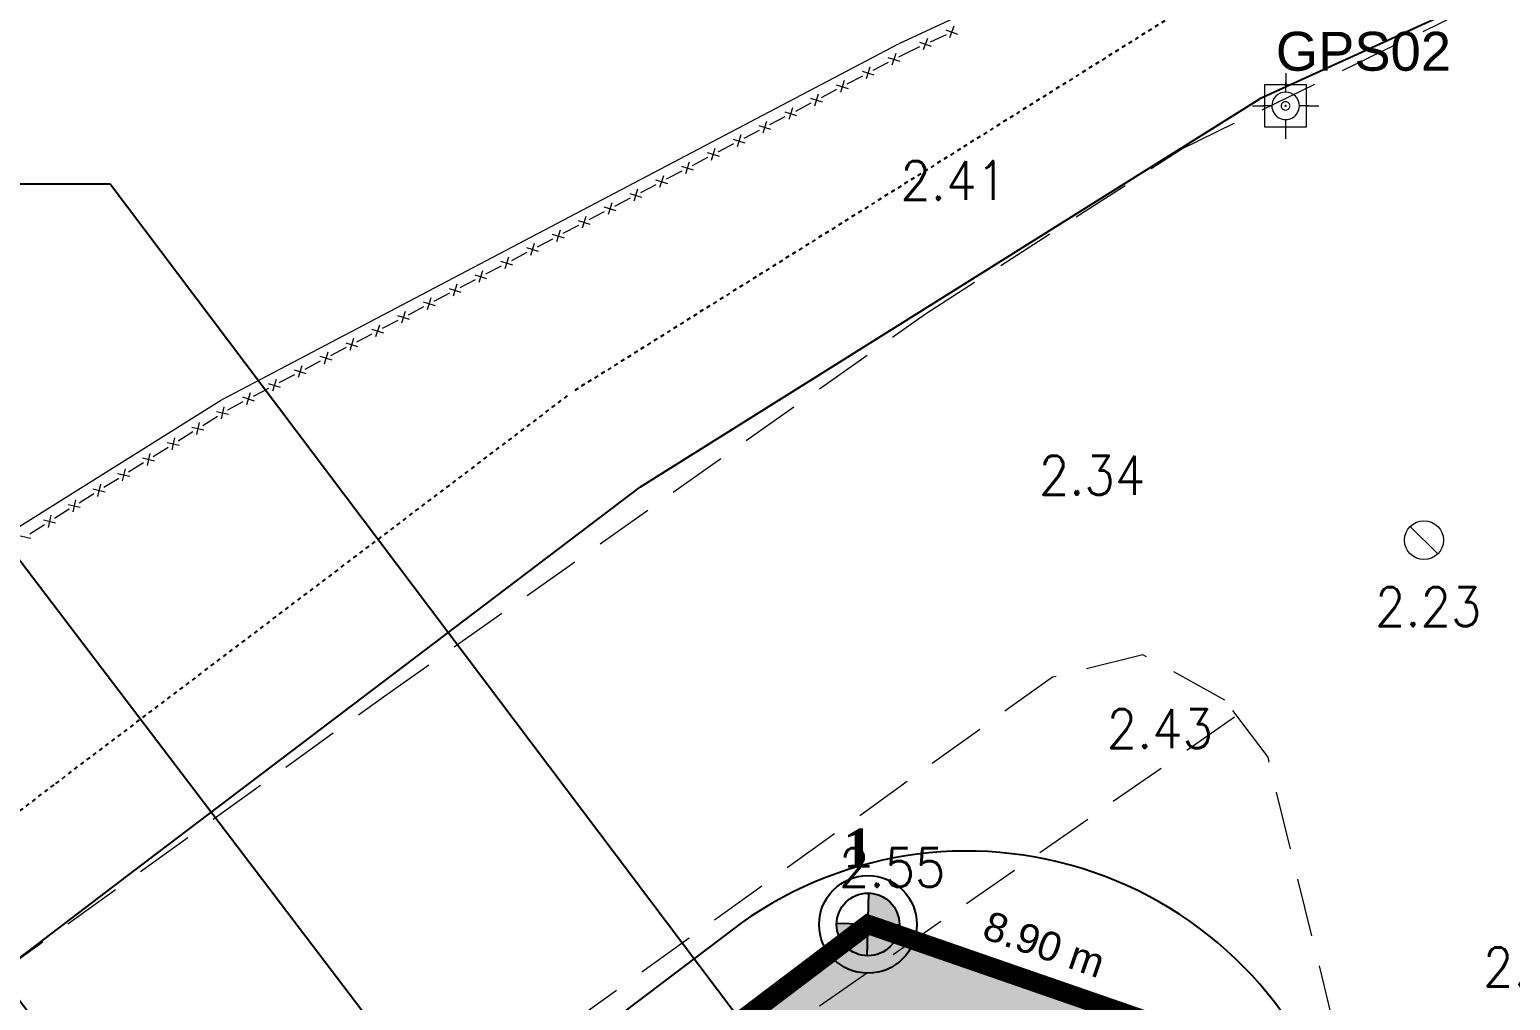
# Model space of a CAD drawing. Header units: millimetres. Extents: x 583747 to 596192, y 2304962 to 2309584.
# Drawn here: x 595647.15 to 595685.22, y 2307339.69 to 2307364.66 of the extents above; entities that cross this region are included whole.
import ezdxf
from ezdxf.enums import TextEntityAlignment as Align
from ezdxf.xclip import XClip

# ---------------------------------------------------------------- set-up
doc = ezdxf.new("R2010")
doc.units = ezdxf.units.MM
for name, pattern in [('DASH', [0.35, 0.25, -0.1]), ('DASHDOT', [1, 0.5, -0.25, 0, -0.25]), ('HIDDEN', [0.375, 0.25, -0.125]), ('{Long Duong}', [2.3, 1.5, -0.8]), ('{qui hoach}', [1.3, 0, -1.3])]:
    doc.linetypes.add(name, pattern=pattern)
doc.layers.get('DEFPOINTS').update_dxf_attribs({"color": 5})
for name, color, linetype in [('A-PLOT LINE', 6, 'DASHDOT'), ('AFP-KERB-LINE', 2, 'Continuous'), ('K2', 2, 'Continuous')]:
    doc.layers.add(name, color=color, linetype=linetype)
for name, color, linetype, lineweight in [('bo dat CXCL', 92, 'Continuous', 18), ('Code Cao do', 7, 'Continuous', 0), ('Duong RG Thua', 7, 'Continuous', 0), ('Ghi chu nha', 7, 'Continuous', 0), ('Ghi chu SH diem do cao', 7, 'Continuous', 0), ('hatch', 45, 'Continuous', 5), ('KT-Chu viet', 255, 'Continuous', 20), ('KT-DV', 7, 'Continuous', 0), ('KT-DV2', 7, 'Continuous', 15), ('KT-NEN', 250, 'Continuous', 0), ('KT-Net thay', 7, 'Continuous', 20), ('Level 15', 7, 'Continuous', 0), ('Level 63', 7, 'Continuous', 0), ('Long Duong_ Phan Cach chat lieu rair mat', 7, 'Continuous', 0), ('moc', 7, 'Continuous', 0)]:
    doc.layers.add(name, color=color, linetype=linetype, lineweight=lineweight)
doc.styles.get("Standard").update_dxf_attribs({"font": 'arial.ttf'})
doc.styles.add('Style-.VnArial', font='')
doc.styles.add('Style-STANDARD', font='STANDARD.shx')
doc.styles.get('Style-.VnArial').set_extended_font_data('.VnArial')
doc.dimstyles.new('ISO-25', dxfattribs={"dimtxt": 2.5, "dimasz": 2.5, "dimexe": 1.25, "dimexo": 0.625, "dimtad": 1, "dimtxsty": 'Standard', "dimcen": 2.5, "dimadec": 0, "dimazin": 0, "dimtfac": 1, "dimtmove": 0, "dimatfit": 3, "dimfxl": 1, "dimarcsym": 0})

# ---------------------------------------------------------------- blocks, each defined once
blk = doc.blocks.new('KV1_2')
at = {"layer": 'Ghi chu SH diem do cao', "color": 1, "linetype": 'Continuous', "lineweight": 0}
for p, q in [((0, 12.25), (0, 7.07)), ((-7.07, 0), (-11.78, 0)), ((11.78, 0), (7.07, 0)), ((0, -7.07), (0, -12.25))]:
    blk.add_line(p, q, dxfattribs=at)
for start, end in [(0, 180), (180, 0)]:
    blk.add_arc((0, 0), 7.07, start, end, dxfattribs=at)
blk.add_point((0, 0), dxfattribs=at)
blk = doc.blocks.new('*U31')
at = {"layer": 'Level 63', "linetype": 'Continuous', "lineweight": 0}
for points in [[(-5, 18.3), (-6.6, 24.3, 1), (6.4, -23.9), (4.8, -17.9, -1)], [(-6.3, 0.2, 1), (6.2, 0.2, 1)]]:
    blk.add_hatch(color=7, dxfattribs=at).paths.add_polyline_path(points)
at = {"layer": 'Level 63', "color": 7, "linetype": 'Continuous', "lineweight": 13}
for p, q in [((1.3, 166.1), (1.3, 106.1)), ((-106, 106.1), (-106, -105.7)), ((105.8, 106.1), (-106, 106.1)), ((105.8, -105.7), (105.8, 106.1)), ((-167.3, 0.2), (-106, 0.2)), ((105.8, 0.2), (167.1, 0.2)), ((-106, -105.7), (105.8, -105.7)), ((-0.1, -105.7), (-0.1, -165.7))]:
    blk.add_line(p, q, dxfattribs=at)
blk = doc.blocks.new('*U32')
at = {"layer": 'Level 63', "linetype": 'Continuous', "lineweight": 0, "extrusion": (0, 0, -1)}
blk.add_hatch(color=7, dxfattribs=at).paths.add_polyline_path([(5, 18.3), (6.6, 24.3, 1), (-6.4, -23.9), (-4.8, -17.9, -1)])
at = {"layer": 'Level 63', "color": 7, "linetype": 'Continuous', "lineweight": 13}
blk.add_blockref('*U31', (0, 0), dxfattribs=at)
blk = doc.blocks.new('wwww1')
at = {"layer": 'Duong RG Thua', "color": 3, "lineweight": 0}
for p, q in [((595669.335, 2307364.352), (595677.09, 2307367.955)), ((595651.935, 2307355.196), (595669.322, 2307364.346)), ((595634.114, 2307344.031), (595651.915, 2307355.185))]:
    blk.add_line(p, q, dxfattribs=at)
at = {"layer": 'Duong RG Thua', "color": 7, "linetype": 'Continuous', "lineweight": 0}
for p, q in [((595670.538, 2307364.705), (595670.837, 2307364.595)), ((595670.743, 2307364.799), (595670.633, 2307364.501)), ((595669.462, 2307364.08), (595669.87, 2307364.27)), ((595669.858, 2307364.389), (595670.157, 2307364.279)), ((595670.062, 2307364.483), (595669.953, 2307364.185)), ((595670.142, 2307364.396), (595670.55, 2307364.586)), ((595669.048, 2307363.99), (595669.352, 2307363.895)), ((595669.247, 2307364.095), (595669.152, 2307363.791)), ((595669.331, 2307364.011), (595669.462, 2307364.08)), ((595668.003, 2307363.313), (595668.402, 2307363.522)), ((595668.384, 2307363.641), (595668.688, 2307363.546)), ((595668.584, 2307363.745), (595668.489, 2307363.441)), ((595668.667, 2307363.662), (595669.065, 2307363.872)), ((595667.34, 2307362.963), (595667.738, 2307363.173)), ((595667.72, 2307363.292), (595668.024, 2307363.197)), ((595667.92, 2307363.396), (595667.825, 2307363.092)), ((595666.676, 2307362.614), (595667.074, 2307362.824)), ((595667.057, 2307362.942), (595667.361, 2307362.847)), ((595667.256, 2307363.047), (595667.161, 2307362.743)), ((595666.012, 2307362.265), (595666.41, 2307362.474)), ((595666.393, 2307362.593), (595666.697, 2307362.498)), ((595666.592, 2307362.698), (595666.498, 2307362.394)), ((595665.265, 2307361.999), (595665.17, 2307361.695)), ((595665.349, 2307361.916), (595665.747, 2307362.125)), ((595665.729, 2307362.244), (595666.033, 2307362.149)), ((595665.929, 2307362.348), (595665.834, 2307362.044)), ((595664.601, 2307361.65), (595664.506, 2307361.346)), ((595664.685, 2307361.566), (595665.083, 2307361.776)), ((595665.066, 2307361.894), (595665.369, 2307361.8)), ((595663.938, 2307361.3), (595663.843, 2307360.997)), ((595664.021, 2307361.217), (595664.419, 2307361.427)), ((595664.402, 2307361.545), (595664.706, 2307361.45)), ((595663.074, 2307360.847), (595663.378, 2307360.752)), ((595663.274, 2307360.951), (595663.179, 2307360.647)), ((595663.357, 2307360.868), (595663.756, 2307361.077)), ((595663.738, 2307361.196), (595664.042, 2307361.101)), ((595662.411, 2307360.497), (595662.715, 2307360.403)), ((595662.61, 2307360.602), (595662.515, 2307360.298)), ((595662.694, 2307360.519), (595663.092, 2307360.728)), ((595661.747, 2307360.148), (595662.051, 2307360.053)), ((595661.946, 2307360.253), (595661.852, 2307359.949)), ((595662.03, 2307360.169), (595662.428, 2307360.379)), ((595661.083, 2307359.799), (595661.387, 2307359.704)), ((595661.283, 2307359.903), (595661.188, 2307359.6)), ((595661.366, 2307359.82), (595661.764, 2307360.03)), ((595660.039, 2307359.122), (595660.437, 2307359.331)), ((595660.42, 2307359.45), (595660.723, 2307359.355)), ((595660.619, 2307359.554), (595660.524, 2307359.25)), ((595660.703, 2307359.471), (595661.101, 2307359.68)), ((595659.375, 2307358.772), (595659.773, 2307358.982)), ((595659.756, 2307359.1), (595660.06, 2307359.006)), ((595659.955, 2307359.205), (595659.86, 2307358.901)), ((595658.711, 2307358.423), (595659.11, 2307358.633)), ((595659.092, 2307358.751), (595659.396, 2307358.656)), ((595659.292, 2307358.856), (595659.197, 2307358.552)), ((595658.048, 2307358.074), (595658.446, 2307358.283)), ((595658.428, 2307358.402), (595658.732, 2307358.307)), ((595658.628, 2307358.506), (595658.533, 2307358.202)), ((595657.3, 2307357.808), (595657.206, 2307357.504)), ((595657.384, 2307357.725), (595657.782, 2307357.934)), ((595657.765, 2307358.053), (595658.069, 2307357.958)), ((595657.964, 2307358.157), (595657.869, 2307357.853)), ((595656.637, 2307357.459), (595656.542, 2307357.155)), ((595656.72, 2307357.375), (595657.118, 2307357.585)), ((595657.101, 2307357.703), (595657.405, 2307357.608)), ((595655.973, 2307357.109), (595655.878, 2307356.805)), ((595656.057, 2307357.026), (595656.455, 2307357.236)), ((595656.437, 2307357.354), (595656.741, 2307357.259)), ((595655.11, 2307356.656), (595655.414, 2307356.561)), ((595655.309, 2307356.76), (595655.214, 2307356.456)), ((595655.393, 2307356.677), (595655.791, 2307356.886)), ((595655.774, 2307357.005), (595656.077, 2307356.91)), ((595654.446, 2307356.306), (595654.75, 2307356.211)), ((595654.646, 2307356.411), (595654.551, 2307356.107)), ((595654.729, 2307356.327), (595655.127, 2307356.537)), ((595653.782, 2307355.957), (595654.086, 2307355.862)), ((595653.982, 2307356.062), (595653.887, 2307355.758)), ((595654.065, 2307355.978), (595654.464, 2307356.188)), ((595653.119, 2307355.608), (595653.423, 2307355.513)), ((595653.318, 2307355.712), (595653.223, 2307355.408)), ((595653.402, 2307355.629), (595653.8, 2307355.839)), ((595652.074, 2307354.93), (595652.472, 2307355.14)), ((595652.455, 2307355.259), (595652.759, 2307355.164)), ((595652.654, 2307355.363), (595652.56, 2307355.059)), ((595652.738, 2307355.28), (595653.136, 2307355.489)), ((595651.433, 2307354.529), (595651.815, 2307354.768)), ((595651.788, 2307354.885), (595652.099, 2307354.813)), ((595651.979, 2307355.004), (595651.908, 2307354.694)), ((595652.069, 2307354.927), (595652.074, 2307354.93)), ((595650.798, 2307354.131), (595651.179, 2307354.37)), ((595651.153, 2307354.486), (595651.463, 2307354.415)), ((595651.344, 2307354.606), (595651.272, 2307354.296)), ((595650.517, 2307354.088), (595650.827, 2307354.017)), ((595650.708, 2307354.207), (595650.637, 2307353.897)), ((595649.882, 2307353.69), (595650.192, 2307353.618)), ((595650.073, 2307353.809), (595650.001, 2307353.499)), ((595650.162, 2307353.732), (595650.544, 2307353.971)), ((595649.246, 2307353.292), (595649.556, 2307353.22)), ((595649.437, 2307353.411), (595649.365, 2307353.101)), ((595649.527, 2307353.334), (595649.908, 2307353.573)), ((595648.611, 2307352.894), (595648.921, 2307352.822)), ((595648.802, 2307353.013), (595648.73, 2307352.703)), ((595648.891, 2307352.936), (595649.273, 2307353.175)), ((595647.975, 2307352.495), (595648.285, 2307352.424)), ((595648.166, 2307352.615), (595648.094, 2307352.304)), ((595648.256, 2307352.538), (595648.637, 2307352.777)), ((595647.34, 2307352.097), (595647.65, 2307352.025)), ((595647.531, 2307352.216), (595647.459, 2307351.906)), ((595647.62, 2307352.14), (595648.002, 2307352.378)), ((595646.985, 2307351.741), (595647.366, 2307351.98)), ((595646.704, 2307351.699), (595647.014, 2307351.627))]:
    blk.add_line(p, q, dxfattribs=at)
at = {"layer": 'Duong RG Thua', "color": 7, "lineweight": 0}
blk.add_line((595682.474, 2307351.931), (595683.181, 2307351.224), dxfattribs=at)
blk.add_circle((595682.828, 2307351.577), 0.5, dxfattribs=at)
at = {"layer": 'Long Duong_ Phan Cach chat lieu rair mat', "color": 4, "linetype": '{Long Duong}', "lineweight": 0}
for p, q in [((595676.602, 2307361.641), (595688.497, 2307367.437)), ((595670.015, 2307357.399), (595676.602, 2307361.641)), ((595656.018, 2307347.501), (595670.015, 2307357.399)), ((595675.604, 2307348.626), (595673.275, 2307348.049)), ((595677.712, 2307347.464), (595675.604, 2307348.626)), ((595673.275, 2307348.049), (595655.85, 2307335.529)), ((595625.564, 2307325.594), (595656.018, 2307347.501)), ((595678.819, 2307345.992), (595677.712, 2307347.464)), ((595655.967, 2307331.715), (595678.011, 2307347.066)), ((595680.497, 2307339.17), (595678.819, 2307345.992))]:
    blk.add_line(p, q, dxfattribs=at)
at = {"layer": 'Ghi chu SH diem do cao', "color": 1, "linetype": 'Continuous', "lineweight": 0, "xscale": 0.05, "yscale": 0.05, "zscale": 0.05, "rotation": 359.9972999999998}
blk.add_blockref('KV1_2', (595679.271, 2307362.747), dxfattribs=at)
at = {"layer": 'Level 63', "color": 7, "linetype": 'Continuous', "lineweight": 13, "ltscale": 0.01, "xscale": 0.0050890997707656, "yscale": 0.0050890997707656, "zscale": 0.0050890997707656}
blk.add_blockref('*U32', (595679.271, 2307362.746), dxfattribs=at)
at = {"layer": 'Code Cao do', "color": 6, "linetype": 'Continuous', "lineweight": 0, "style": 'Style-STANDARD'}
for s, p in [('2.41', (595669.369, 2307360.826)), ('2.34', (595672.928, 2307353.246)), ('2.23', (595681.569, 2307349.864)), ('2.43', (595674.671, 2307346.727)), ('2.31', (595684.345, 2307340.6))]:
    blk.add_text(s, height=1, rotation=359.9973, dxfattribs=at).set_placement(p, align=Align.MIDDLE_LEFT)
at = {"layer": 'Code Cao do', "color": 212, "linetype": 'Continuous', "lineweight": 0, "style": 'Style-STANDARD'}
blk.add_text('2.55', height=1, rotation=359.9973, dxfattribs=at).set_placement((595667.791, 2307343.156), align=Align.MIDDLE_LEFT)
at = {"layer": 'Ghi chu nha', "color": 7, "linetype": 'Continuous', "lineweight": 0, "style": 'Style-.VnArial'}
blk.add_text('GPS02', height=1, rotation=359.9973, dxfattribs=at).set_placement((595681.271, 2307364.151), align=Align.MIDDLE_CENTER)
blk = doc.blocks.new('Moc')
at = {"layer": 'moc', "linetype": '{qui hoach}', "lineweight": 0, "ltscale": 0.5}
h = blk.add_hatch(color=7, dxfattribs=at)
edge = h.paths.add_edge_path()
edge.add_arc((0, 0), 0.25, 0, 360)
blk = doc.blocks.new('hk')
at = {"layer": 'K2'}
h = blk.add_hatch(color=256, dxfattribs=at)
h.dxf.hatch_style = 1
h.paths.add_polyline_path([(-79.569, 95.738), (-79.569, 94.297), (-78.128, 94.297, 0.006031), (-78.128, 94.332, 0.407166)])
h.paths.add_polyline_path([(-79.569, 94.297), (-81.01, 94.297, 0.006031), (-81.01, 94.263, 0.407166), (-79.569, 92.856)])
for p, q in [((-79.569, 92.856), (-79.569, 95.738)), ((-78.128, 94.297), (-81.01, 94.297))]:
    blk.add_line(p, q, dxfattribs=at)
blk.add_circle((-79.569, 94.297), 1.441, dxfattribs=at)
blk = doc.blocks.new('NEN')
at = {"layer": 'Level 15', "color": 240, "linetype": 'DASH', "lineweight": 13, "ltscale": 5, "true_color": 0xed1f24, "const_width": 0.5, "flags": 128}
blk.add_lwpolyline([(595682.634, 2307317.629), (595677.108, 2307338.736), (595668.702, 2307341.648), (595657.199, 2307332.945), (595633.733, 2307315.075), (595610.101, 2307298.024, 0.685011), (595643.311, 2307173.379), (595664.098, 2307171.161), (595705.748, 2307172.441), (595712.065, 2307180.508), (595682.634, 2307317.629)], format="xyb", close=True, dxfattribs=at)
at = {"layer": 'hatch', "xscale": 0.56, "yscale": 0.56, "zscale": 0.56, "rotation": 358.6179139007246}
blk.add_blockref('hk', (595711.974, 2307287.782), dxfattribs=at)
at = {"layer": 'moc', "color": 7, "linetype": '{qui hoach}', "lineweight": 0, "ltscale": 0.5}
blk.add_blockref('Moc', (595668.702, 2307341.648), dxfattribs=at)
at = {"layer": 'moc', "color": 7, "linetype": 'Continuous', "lineweight": 0, "style": 'Style-.VnArial'}
blk.add_text('8.90 m', height=0.75, rotation=340.8906, dxfattribs=at).set_placement((595673.232, 2307341.137), align=Align.MIDDLE_CENTER)
at = {"layer": 'moc', "color": 7, "linetype": 'Continuous', "lineweight": 0, "insert": (595668.068, 2307343.607), "char_height": 1, "attachment_point": 4, "line_spacing_factor": 0.6, "style": 'Style-.VnArial'}
blk.add_mtext('\\f.VnTimeH|b1|i0|c00|p39;1', dxfattribs=at)
blk = doc.blocks.new('road')
at = {"layer": 'AFP-KERB-LINE'}
for p, q in [((3526925, 1342140), (3519506, 1334836)), ((3507963, 1320014), (3519506, 1334836)), ((3507963, 1320014), (3519506, 1334836)), ((3498970, 1306081), (3507963, 1320014)), ((3498970, 1306081), (3507963, 1320014)), ((3483130, 1281369), (3498970, 1306081)), ((3483130, 1281369), (3498970, 1306081))]:
    blk.add_line(p, q, dxfattribs=at)
blk.add_lwpolyline([(3611005, 1163389), (3611456, 1163638, 0.430766), (3615082, 1177713), (3541132, 1295305), (3530686, 1310379, 0.534164), (3514065, 1310106), (3507801, 1300401)], format="xyb", dxfattribs=at)
blk = doc.blocks.new('PLOT')
at = {"layer": 'A-PLOT LINE', "color": 251}
for p, q in [((3517261, 1336835), (3505514, 1321753)), ((3496449, 1307708), (3505442, 1321641)), ((3480604, 1282987), (3496444, 1307700))]:
    blk.add_line(p, q, dxfattribs=at)
blk = doc.blocks.new('DV')
at = {"layer": 'bo dat CXCL'}
h = blk.add_hatch(dxfattribs=at)
h.set_pattern_fill('GRASS', color=256, scale=20)
h.set_pattern_definition([(90, (-595062100.17, -2307132691.92), (-359.21, 359.21), [95.25, -623.17]), (45, (-595062100.17, -2307132691.9), (-359.21024484, 359.21024484), [95.25, -412.75]), (135, (-595062100.17, -2307132691.9), (-359.21024484, -359.21024484), [95.25, -412.75])])
edge = h.paths.add_edge_path()
edge.add_arc((605616, 194953), 10569, 18.1674, 128.8789, ccw=False)
edge.add_line((615659, 198249), (619291, 184317))
edge.add_line((619291, 184317), (619421, 184791))
edge.add_line((619421, 184791), (619624, 185204))
edge.add_line((619624, 185204), (620258, 185990))
edge.add_line((620258, 185990), (615008, 206044))
edge.add_line((615008, 206044), (606602, 208956))
edge.add_line((606602, 208956), (598982, 203181))
at = {"layer": 'AFP-KERB-LINE', "elevation": 0}
blk.add_lwpolyline([(620195, 186319), (615010, 206051), (606602, 208956), (593811, 199262)], dxfattribs=at)
at = {"layer": 'DEFPOINTS', "linetype": 'HIDDEN', "ltscale": 3000}
blk.add_circle((606602, 208956), 1256, dxfattribs=at)
at = {"layer": 'KT-DV2', "elevation": 0}
blk.add_lwpolyline([(598982, 203181, -0.524519), (615659, 198249), (619291, 184317), (619421, 184791), (619624, 185204), (620258, 185990), (615008, 206044), (606602, 208956)], format="xyb", close=True, dxfattribs=at)
ref = blk.add_blockref('PLOT', (-3147123, 179596, 0), dxfattribs=dict(rotation=340.0000000045929))
XClip(ref).set_block_clipping_path([(3437700.5976729654, 868981.9081885163), (3912891.8375199828, 1041937.3750337446), (3715693.8178756535, 1583734.481302836), (3240502.5780286361, 1410779.0144576086)])
at = {"layer": 'AFP-KERB-LINE'}
ref = blk.add_blockref('road', (-3147123, 179596, 0), dxfattribs=dict(at, rotation=340.0000000045929))
XClip(ref).set_block_clipping_path([(3424978.7776903473, 904726.3076186823), (3853099.8617473282, 1060549.6388383387), (3670662.8681027722, 1561791.1594749615), (3242541.7840457913, 1405967.828255306)])

msp = doc.modelspace()

# ---------------------------------------------------------------- block references
at = {"layer": 'KT-NEN', "lineweight": 0}
msp.add_blockref('wwww1', (0.167, -0.045, -0.002), dxfattribs=at)

# ---------------------------------------------------------------- next in the draw order: linework, layer by layer
at = {"layer": 'DEFPOINTS', "linetype": 'HIDDEN', "ltscale": 3000}
msp.add_circle((595668.702, 2307341.648), 1.256, dxfattribs=at)
msp.add_circle((595668.702, 2307341.648), 1.256, dxfattribs=at)
msp.add_circle((595668.702, 2307341.648), 1.256, dxfattribs=at)

# ---------------------------------------------------------------- next in the draw order: block references
at = {"layer": 'KT-DV', "xscale": 0.001, "yscale": 0.001, "zscale": 0.001}
msp.add_blockref('DV', (595062.1, 2307132.692), dxfattribs=at)
at = {"layer": 'KT-Net thay'}
msp.add_blockref('NEN', (0, 0), dxfattribs=at)

# ---------------------------------------------------------------- next in the draw order: leaders
at = {"layer": 'KT-Chu viet'}
for points, override in [([(595667.75, 2307336.101, 0), (595649.219, 2307360.687, 0), (595599.522, 2307360.687, 0)], {"dimasz": 2, "dimtad": 0, "dimzin": 0, "dimfxl": 4, "dimtfill": 1, "dimarcsym": 2}), ([(595659.375, 2307334.588, 0), (595643.066, 2307356.036, 0), (595599.418, 2307356.036, 0)], {"dimasz": 2, "dimtad": 0, "dimzin": 0, "dimfxl": 4, "dimtfill": 1, "dimarcsym": 2}), ([(595653.915, 2307330.444), (595636.902, 2307352.821), (595599.542, 2307352.821)], {"dimasz": 2, "dimtad": 0, "dimzin": 0, "dimfxl": 4, "dimtfill": 1, "dimarcsym": 2}), ([(595651.879, 2307321.379), (595632.182, 2307347.284), (595599.517, 2307347.284)], {"dimasz": 2, "dimgap": 0.625, "dimtad": 0, "dimzin": 0, "dimfxl": 4, "dimtfill": 1, "dimarcsym": 2})]:
    msp.add_leader(points, dimstyle='ISO-25', override=override, dxfattribs=at)

doc.saveas('drawing.dxf')
